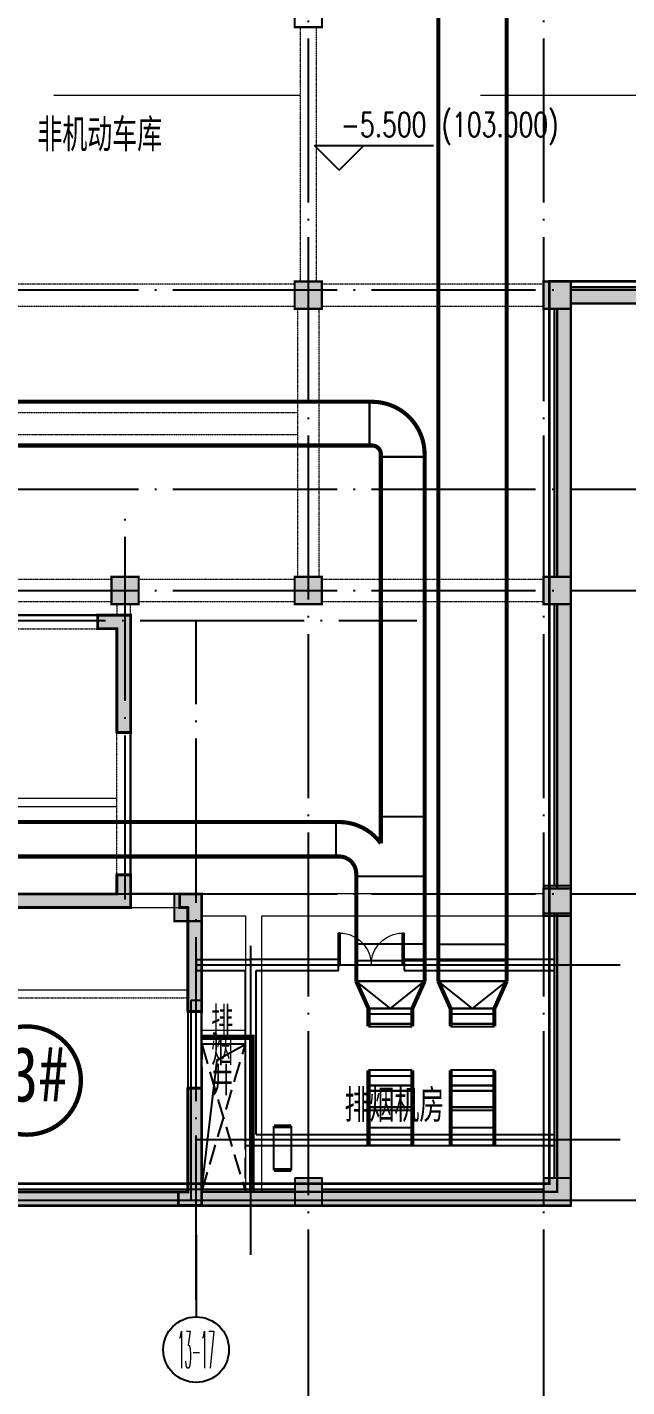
# Model space of a CAD drawing. Extents: x 290727 to 13733020, y 1731457 to 3643100.
# Drawn here: x 517974 to 528934, y 2138267 to 2163130 of the extents above; entities that cross this region are included whole.
import ezdxf
from ezdxf.enums import TextEntityAlignment as Align

# ---------------------------------------------------------------- set-up
doc = ezdxf.new("R2010")
doc.units = 0
doc.header["$LTSCALE"] = 10
for name, pattern in [('__DASH', [0.35, 0.25, -0.1]), ('DASH', [0.35, 0.25, -0.1]), ('DASHED', [0.75, 0.5, -0.25]), ('DOTE', [2.42, 2, -0.2, 0.02, -0.2]), ('线型3', [500, 300, -200]), ('虚线', [750, 450, -300])]:
    doc.linetypes.add(name, pattern=pattern)
doc.layers.get('0').update_dxf_attribs({"linetype": 'CONTINUOUS'})
for name, color, linetype in [('AXIS', 3, 'CONTINUOUS'), ('AXIS_TEXT', 7, 'CONTINUOUS'), ('BEAM_CON', 4, 'CONTINUOUS'), ('BEAM_CONT', 4, 'CONTINUOUS'), ('BEAM_DASH', 144, 'DASHED'), ('BEAM_SE', 144, 'DASHED'), ('COLU', 2, 'CONTINUOUS'), ('COLUMN', 9, 'CONTINUOUS'), ('DIM_ELEV', 3, 'CONTINUOUS'), ('DOTE', 8, 'DOTE'), ('DUCT-排烟管', 2, 'CONTINUOUS'), ('DUCT-排烟管端线', 4, 'CONTINUOUS'), ('pl', 7, 'CONTINUOUS'), ('PUB_HATCH', 8, 'CONTINUOUS'), ('PUB_TEXT', 7, 'CONTINUOUS'), ('WALL', 255, 'CONTINUOUS'), ('WINDOW', 4, 'CONTINUOUS'), ('主楼楼号', 6, 'CONTINUOUS'), ('作业图', 4, 'CONTINUOUS'), ('文字', 4, 'CONTINUOUS'), ('板顶标高填充', 7, 'CONTINUOUS'), ('洞口边线', 7, 'CONTINUOUS'), ('防火分区示意线', 4, 'CONTINUOUS'), ('风井', 211, 'CONTINUOUS'), ('高差线', 3, 'CONTINUOUS')]:
    doc.layers.add(name, color=color, linetype=linetype)
doc.layers.add('DIM_MODI', color=6, linetype='CONTINUOUS', plot=False)
for name, color, linetype, lineweight in [('S_ConcWall', 8, 'CONTINUOUS', 35), ('S_DoorDash', 174, '线型3', 18), ('S_Hole', 9, 'CONTINUOUS', 18), ('板加腋边线', 253, '虚线', 18)]:
    doc.layers.add(name, color=color, linetype=linetype, lineweight=lineweight)
doc.layers.get('0').off()
doc.styles.add('_TCH_AXIS', font='COMPLEX', dxfattribs={"bigfont": 'GBCBIG'})
doc.styles.add('_TCH_DIM', font='SIMPLEX', dxfattribs={"bigfont": 'GBCBIG'})
doc.styles.add('COMPLEX', font='COMPLEX')
doc.styles.add('HNSJY', font='HNSJY-07', dxfattribs={"width": 0.8, "bigfont": 'HNSJY-HZ'})
doc.styles.add('黑体', font='simhei.ttf', dxfattribs={"width": 0.7})

# ---------------------------------------------------------------- blocks, each defined once
blk = doc.blocks.new('A$C55C93FC2')
at = {"layer": 'AXIS', "linetype": 'Continuous'}
for p, q in [((38184.1, 12200), (38184.1, 7471.4)), ((42484.1, 12200), (42484.1, 7471.4))]:
    blk.add_line(p, q, dxfattribs=at)
at = {"layer": 'DOTE', "linetype": 'DOTE', "ltscale": 150}
for p, q in [((38184.1, 127235.5), (38184.1, 12200)), ((42484.1, 127235.5), (42484.1, 12200)), ((10299.5, 31892.4), (252290.8, 31892.4)), ((10299.5, 28242.4), (252290.8, 28242.4)), ((10299.5, 26392.4), (252290.8, 26392.4)), ((10299.5, 20842.4), (46084.1, 20842.4)), ((10299.5, 15242.4), (252290.8, 15242.4))]:
    blk.add_line(p, q, dxfattribs=at)
blk = doc.blocks.new('A$C2FAB5E18')
h = blk.add_hatch()
h.set_pattern_fill('ANSI31', color=0, scale=0.1)
h.set_pattern_definition([(45, (-16487.80831, 96211.13157), (-0.11225320151, 0.11225320151), [])])
h.paths.add_polyline_path([(3600, 0), (3600, 2150), (3850, 2150), (3850, 250), (4500, 250), (4500, 0)])
h.paths.add_polyline_path([(21150, 3549), (21150, 5450), (21000, 5450), (21000, 5700), (21400, 5700), (21400, 3549)])
h.paths.add_polyline_path([(21150, 0), (20975, 0), (20975, 250), (21150, 250), (21150, 2150), (21400, 2150), (21400, 250), (21400, 0)])
h.paths.add_polyline_path([(1300, 5450), (1300, 6100), (1550, 6100), (1550, 5700), (3800, 5700), (3800, 5450)])
h.paths.add_polyline_path([(19850, 10550), (19500, 10550), (19500, 10800), (20100, 10800), (20100, 8650), (19850, 8650)])
h.paths.add_polyline_path([(14200, 13200), (14200, 10800), (14600, 10800), (14600, 10550), (13950, 10550), (13950, 12950), (13900, 12950), (13900, 13200)])
h.paths.add_polyline_path([(7450, 12950), (7450, 10550), (6800, 10550), (6800, 10800), (7200, 10800), (7200, 13200), (7500, 13200), (7500, 12950)])
h.paths.add_polyline_path([(19850, 5700), (19850, 6050), (20100, 6050), (20100, 5450), (17600, 5450), (17600, 5700)])
h.paths.add_polyline_path([(16900, 0), (16900, 250), (17550, 250), (17550, 2150), (17800, 2150), (17800, 0)])
h.paths.add_polyline_path([(10575, 0), (10100, 0), (10100, 250), (10575, 250), (10575, 2150), (10825, 2150), (10825, 250), (11300, 250), (11300, 0)])
h.paths.add_polyline_path([(1550, 10550), (1550, 8650), (1300, 8650), (1300, 10800), (1900, 10800), (1900, 10550)])
h.paths.add_polyline_path([(250, 5450), (250, 3550), (0, 3550), (0, 5700), (400, 5700), (400, 5450)])
h.paths.add_polyline_path([(0, 0), (0, 2150), (250, 2150), (250, 250), (400, 250), (400, 0)])
h.paths.add_polyline_path([(14000, 5700), (14000, 7250), (14200, 7250), (14200, 5500), (13600, 5500), (13600, 5700)])
h.paths.add_polyline_path([(7200, 5500), (7200, 7250), (7400, 7250), (7400, 5700), (7800, 5700), (7800, 5500)])
h.paths.add_polyline_path([(12200, 12950), (12200, 9400), (12000, 9400), (12000, 13200), (12600, 13200), (12600, 12950)])
h.paths.add_polyline_path([(8800, 12950), (8800, 13200), (9400, 13200), (9400, 9400), (9200, 9400), (9200, 12950)])
h.paths.add_polyline_path([(7575, 4200), (7825, 4200), (7825, 2150), (7575, 2150)])
h.paths.add_polyline_path([(13575, 4200), (13825, 4200), (13825, 2150), (13575, 2150)])
edge = h.paths.add_edge_path()
edge.add_line((11800, 7500), (11800, 7900))
edge.add_line((11800, 7900), (9600, 7900))
edge.add_line((9600, 7900), (11800, 7900))
edge.add_line((11800, 7900), (11800, 7500))
edge.add_line((11800, 7500), (12000, 7500))
edge.add_line((12000, 7500), (12000, 7900))
edge.add_line((12000, 7900), (12200, 7900))
edge.add_line((12200, 7900), (12200, 8100))
edge.add_line((12200, 8100), (12000, 8100))
h.paths.add_polyline_path([(9600, 7900), (11800, 7900)], flags=16)
h.paths.add_polyline_path([(11800, 7500), (11800, 7900)], flags=17)
edge = h.paths.add_edge_path()
edge.add_line((9400, 7900), (9400, 7500))
edge.add_line((9400, 7500), (9600, 7500))
edge.add_line((9600, 7500), (9600, 7900))
edge.add_line((12000, 8100), (9400, 8100))
edge.add_line((9400, 8100), (9200, 8100))
edge.add_line((9200, 8100), (9200, 7900))
edge.add_line((9200, 7900), (9400, 7900))
h = blk.add_hatch(color=0)
h.dxf.hatch_style = 1
h.paths.add_polyline_path([(11800, 7900), (11800, 7500), (12000, 7500), (12000, 7900), (12200, 7900), (12200, 8100), (9200, 8100), (9200, 7900), (9400, 7900), (9400, 7500), (9600, 7500), (9600, 7900)])
at = {"layer": 'S_ConcWall', "color": 0, "lineweight": 35, "ltscale": 1}
for points in [[(7450, 12950), (7450, 10550), (6800, 10550), (6800, 10800), (7200, 10800), (7200, 13200), (7500, 13200), (7500, 12950)], [(8800, 12950), (8800, 13200), (9400, 13200), (9400, 9400), (9200, 9400), (9200, 12950)], [(12200, 12950), (12200, 9400), (12000, 9400), (12000, 13200), (12600, 13200), (12600, 12950)], [(14200, 13200), (14200, 10800), (14600, 10800), (14600, 10550), (13950, 10550), (13950, 12950), (13900, 12950), (13900, 13200)], [(1550, 10550), (1550, 8650), (1300, 8650), (1300, 10800), (1900, 10800), (1900, 10550)], [(19850, 10550), (19500, 10550), (19500, 10800), (20100, 10800), (20100, 8650), (19850, 8650)], [(7200, 5500), (7200, 7250), (7400, 7250), (7400, 5700), (7800, 5700), (7800, 5500)], [(14000, 5700), (14000, 7250), (14200, 7250), (14200, 5500), (13600, 5500), (13600, 5700)], [(1300, 5450), (1300, 6100), (1550, 6100), (1550, 5700), (3800, 5700), (3800, 5450)], [(19850, 5700), (19850, 6050), (20100, 6050), (20100, 5450), (17600, 5450), (17600, 5700)], [(250, 5450), (250, 3550), (0, 3550), (0, 5700), (400, 5700), (400, 5450)], [(21150, 3549), (21150, 5450), (21000, 5450), (21000, 5700), (21400, 5700), (21400, 3549)], [(7575, 4200), (7825, 4200), (7825, 2150), (7575, 2150)], [(13575, 4200), (13825, 4200), (13825, 2150), (13575, 2150)], [(0, 0), (0, 2150), (250, 2150), (250, 250), (400, 250), (400, 0)], [(3600, 0), (3600, 2150), (3850, 2150), (3850, 250), (4500, 250), (4500, 0)], [(10575, 0), (10100, 0), (10100, 250), (10575, 250), (10575, 2150), (10825, 2150), (10825, 250), (11300, 250), (11300, 0)], [(16900, 0), (16900, 250), (17550, 250), (17550, 2150), (17800, 2150), (17800, 0)], [(21150, 0), (20975, 0), (20975, 250), (21150, 250), (21150, 2150), (21400, 2150), (21400, 250), (21400, 0), (21400, 0)]]:
    blk.add_lwpolyline(points, close=True, dxfattribs=at)
at = {"layer": 'S_ConcWall', "color": 0}
blk.add_lwpolyline([(11800, 7900), (11800, 7500), (12000, 7500), (12000, 7900), (12200, 7900), (12200, 8100), (9200, 8100), (9200, 7900), (9400, 7900), (9400, 7500), (9600, 7500), (9600, 7900)], close=True, dxfattribs=at)
blk = doc.blocks.new('A$C26CF02E8')
at = {"layer": '风井', "linetype": 'DASH', "ltscale": 150}
for p, q in [((30615, 18965), (31415, 16265)), ((30615, 16265), (31415, 18965))]:
    blk.add_line(p, q, dxfattribs=at)
at = {"layer": '风井', "linetype": 'DASH', "ltscale": 150, "flags": 128}
blk.add_lwpolyline([(30615, 16265), (31415, 16265), (31415, 18965), (30615, 18965)], close=True, dxfattribs=at)
blk = doc.blocks.new('_FZH')
blk.add_lwpolyline([(-0.5, -0.5), (0.5, -0.5), (0.5, 0.5), (-0.5, 0.5)], close=True)
at = {"layer": 'PUB_HATCH'}
blk.add_solid([(-0.5, -0.5), (0.5, -0.5), (-0.5, 0.5), (0.5, 0.5)], dxfattribs=at)
blk = doc.blocks.new('$DorLib2D$00000002')
for p, q in [((-0.5, 0), (-0.5, 0.4875)), ((-0.475, 0.4875), (-0.5, 0.4875)), ((-0.475, 0), (-0.475, 0.4875)), ((0.475, 0), (0.475, 0.4875)), ((0.475, 0.4875), (0.5, 0.4875)), ((0.5, 0), (0.5, 0.4875)), ((-0.5, 0), (-0.475, 0)), ((0.5, 0), (0.475, 0))]:
    blk.add_line(p, q)
at = {"lineweight": 13}
for centre, start, end in [((-0.4875, 0), 0, 88.53072), ((0.4875, 0), 91.46928, 180)]:
    blk.add_arc(centre, 0.4875, start, end, dxfattribs=at)
blk = doc.blocks.new('_AXISO')
blk.add_circle((0, 0), 0.5)
at = {"layer": 'AXIS_TEXT', "style": 'COMPLEX', "width": 1.041667}
blk.add_attdef('A', text='', height=0.56, dxfattribs=at).set_placement((-0.25, -0.28), (0.25, -0.28), align=Align.FIT)
blk = doc.blocks.new('车库建筑作业图')
at = {"layer": 'PUB_HATCH', "linetype": 'Continuous'}
for points in [[(530762, 2158080), (530762, 2158380), (527913, 2158380), (527913, 2158080)], [(527913, 2158080), (527913, 2157980), (527613, 2157980), (527613, 2153080), (527913, 2153080)], [(527913, 2152830), (527913, 2152580), (527613, 2152580), (527613, 2147430), (527913, 2147430)], [(527913, 2146930), (527613, 2146930), (527613, 2145980), (527913, 2145980)], [(527613, 2142780), (527913, 2142780), (527913, 2145980), (527613, 2145980)], [(527613, 2142080), (527913, 2142080), (527913, 2142780), (527613, 2142780)], [(513462, 2141880), (513462, 2141580), (521062, 2141580), (521062, 2141880)], [(522863, 2141580), (522863, 2141880), (521062, 2141880), (521062, 2141580)], [(527414, 2141580), (527414, 2141880), (523363, 2141880), (523363, 2141580)]]:
    blk.add_hatch(color=256, dxfattribs=at).paths.add_polyline_path(points)
at = {"layer": 'AXIS'}
for p, q in [((528301, 2141680), (529801, 2141680)), ((521062, 2141046), (521062, 2139546))]:
    blk.add_line(p, q, dxfattribs=at)
at = {"layer": 'DIM_ELEV'}
for p, q in [((523675, 2160518), (523225, 2160968)), ((523225, 2160968), (525400, 2160968)), ((523675, 2160518), (524125, 2160968))]:
    blk.add_line(p, q, dxfattribs=at)
at = {"layer": 'DIM_MODI', "linetype": 'Continuous'}
for p, q in [((591062, 2158080), (527913, 2158080)), ((527913, 2158080), (527913, 2154542)), ((527913, 2154542), (527913, 2151606)), ((527913, 2151606), (527913, 2148748)), ((527913, 2148748), (527913, 2141580)), ((522262, 2141580), (498712, 2141578)), ((527913, 2141580), (522262, 2141580))]:
    blk.add_line(p, q, dxfattribs=at)
at = {"layer": 'DOTE', "ltscale": 150}
for p, q in [((519762, 2147180), (519762, 2154215)), ((498257, 2152280), (525093, 2152280)), ((521062, 2139860), (521062, 2152280)), ((495862, 2141680), (529133, 2141680))]:
    blk.add_line(p, q, dxfattribs=at)
at = {"layer": 'DOTE', "linetype": 'Continuous', "ltscale": 150}
for p, q in [((522062, 2140680), (522062, 2146330)), ((528813, 2145980), (521062, 2145980))]:
    blk.add_line(p, q, dxfattribs=at)
at = {"layer": 'DOTE', "linetype": 'Continuous'}
blk.add_line((528813, 2142780), (521062, 2142780), dxfattribs=at)
at = {"layer": 'WALL', "linetype": 'Continuous'}
for p, q in [((527913, 2158380), (530762, 2158380)), ((527613, 2153080), (527613, 2157980)), ((527913, 2158080), (530762, 2158080)), ((527913, 2153080), (527913, 2157980)), ((527613, 2147430), (527613, 2152580)), ((527913, 2147430), (527913, 2152580)), ((527613, 2145980), (527613, 2146930)), ((527913, 2145980), (527913, 2146930)), ((521062, 2146080), (522062, 2146080)), ((521062, 2146080), (521062, 2145880)), ((523662, 2146080), (522062, 2146080)), ((523662, 2145880), (523662, 2146080)), ((527613, 2146080), (524862, 2146080)), ((524862, 2146080), (524862, 2145880)), ((527613, 2142780), (527613, 2145980)), ((527913, 2142780), (527913, 2145980)), ((521062, 2145880), (521962, 2145880)), ((521962, 2142680), (521962, 2145880)), ((522162, 2142880), (522162, 2145880)), ((522162, 2145880), (523662, 2145880)), ((524862, 2145880), (527613, 2145880)), ((520962, 2145330), (520962, 2141680)), ((521162, 2145330), (520962, 2145330)), ((521162, 2145330), (521162, 2142218)), ((520962, 2143728), (520962, 2142218)), ((521162, 2143728), (520962, 2143728)), ((521162, 2143728), (521162, 2141680)), ((522162, 2142880), (527613, 2142880)), ((527613, 2142080), (527613, 2142780)), ((527913, 2142080), (527913, 2142780)), ((521962, 2142680), (527613, 2142680)), ((513462, 2141880), (521062, 2141880)), ((521062, 2141880), (522863, 2141880)), ((523363, 2141880), (527414, 2141880)), ((513462, 2141580), (521062, 2141580)), ((521062, 2141580), (522863, 2141580)), ((523363, 2141580), (527414, 2141580))]:
    blk.add_line(p, q, dxfattribs=at)
at = {"layer": '主楼楼号', "const_width": 79.2, "elevation": -1}
blk.add_lwpolyline([(516975, 2143867, 1), (518955, 2143867, 1)], format="xyb", close=True, dxfattribs=at)
at = {"layer": '防火分区示意线', "linetype": 'DASH', "ltscale": 300, "const_width": 50}
blk.add_lwpolyline([(501469, 2171580), (501469, 2146880), (499119, 2146880), (499119, 2141980), (527519, 2141980), (527519, 2146892), (527519, 2146892), (527519, 2158480), (530769, 2158480), (530769, 2168881), (512048, 2168881), (512048, 2171580)], close=True, dxfattribs=at)
at = {"color": 8}
blk.add_blockref('A$C2FAB5E18', (499762, 2141580), dxfattribs=at)
at = {"layer": 'AXIS'}
ref = blk.add_blockref('_AXISO', (521062, 2138946), dxfattribs=dict(at, xscale=1200, yscale=1200, zscale=1200))
ref.add_attrib('A', '13-17', dxfattribs={"layer": 'AXIS_TEXT', "height": 678.8, "style": '_TCH_AXIS', "width": 0.235955}).set_placement((520723, 2138606), (521402, 2138606), align=Align.FIT)
at = {"layer": 'COLUMN', "linetype": 'Continuous', "xscale": 500, "yscale": 500, "zscale": 500, "rotation": 270}
for p in [(523112, 2158230), (527663, 2158230), (519763, 2152830), (523112, 2152830), (527663, 2152830), (520913, 2147030), (527663, 2147180), (523113, 2141830), (527664, 2141830)]:
    blk.add_blockref('_FZH', p, dxfattribs=at)
at = {"layer": 'WINDOW', "linetype": 'Continuous', "xscale": -1200, "yscale": 1200, "zscale": -1200, "rotation": 359.9998667228687}
blk.add_blockref('$DorLib2D$00000002', (524262, 2145980), dxfattribs=at)
at = {"layer": '文字', "linetype": 'Continuous'}
for name, p in [('A$C26CF02E8', (490548, 2125565)), ('A$C55C93FC2', (484928, 2126437))]:
    blk.add_blockref(name, p, dxfattribs=at)
at = {"layer": 'PUB_TEXT', "style": '_TCH_DIM', "width": 0.705882}
for s, p in [('(103.000)', (525550, 2161125)), ('-5.500', (523705, 2161125))]:
    blk.add_text(s, height=446.2, dxfattribs=at).set_placement(p)
at = {"layer": '主楼楼号', "style": '黑体', "width": 0.8}
blk.add_text('13#', height=1000, dxfattribs=at).set_placement((517087, 2143185, -1), align=Align.BOTTOM_LEFT)
at = {"layer": '文字', "linetype": 'Continuous', "style": 'HNSJY', "width": 0.8}
for s, height, p in [('非机动车库', 600, (518160, 2160858)), ('排', 525, (521337, 2144700)), ('烟', 525, (521337, 2144149)), ('井', 525, (521337, 2143597)), ('排烟机房', 600, (523773, 2143108))]:
    blk.add_text(s, height=height, dxfattribs=at).set_placement(p)
blk = doc.blocks.new('13-l')
h = blk.add_hatch()
h.set_pattern_fill('ANSI31', color=0, scale=500)
h.set_pattern_definition([(45, (3308201.806, -713051.205), (-44.1941738, 44.1941738), [])])
h.paths.add_polyline_path([(601370, -778722), (601370, -778222), (600870, -778222), (600870, -778722)])
h = blk.add_hatch()
h.set_pattern_fill('ANSI31', color=0, scale=500)
h.set_pattern_definition([(45, (3314901.496, -713051.205), (-44.1941738, 44.1941738), [])])
h.paths.add_polyline_path([(608069, -778722), (608069, -778222), (607569, -778222), (607569, -778722)])
at = {"layer": 'AXIS', "color": 0, "const_width": 35}
for points in [[(600870, -778722), (601370, -778722), (601370, -778222), (600870, -778222), (600870, -778722)], [(608069, -778722), (608069, -778222), (607569, -778222), (607569, -778722), (608069, -778722)], [(615270, -786472), (615270, -785972), (614770, -785972), (614770, -786472), (615270, -786472)]]:
    blk.add_lwpolyline(points, dxfattribs=at)
at = {"layer": 'BEAM_CON', "color": 0, "lineweight": 18, "ltscale": 1}
for p, q in [((603270, -778672), (605869, -778672)), ((595770, -780872), (597470, -780872)), ((597470, -780872), (598270, -780872)), ((598270, -780872), (600670, -780872)), ((608469, -780872), (610870, -780872)), ((610870, -780872), (611669, -780872)), ((611669, -780872), (613370, -780872)), ((603070, -782272), (603070, -783572)), ((606069, -782272), (606070, -783572)), ((603270, -782572), (605869, -782572)), ((595170, -785572), (595170, -783022)), ((613970, -785622), (613970, -783022)), ((603469, -785972), (603470, -784171)), ((605669, -785972), (605669, -784171)), ((595420, -784372), (598170, -784371)), ((595420, -784372), (598170, -784371)), ((595420, -784372), (598170, -784371)), ((610970, -784371), (613670, -784372)), ((610970, -784371), (613720, -784372)), ((611020, -784371), (613720, -784372)), ((594270, -785972), (595170, -785972)), ((597320, -785972), (598170, -785972)), ((603369, -785972), (604570, -785972)), ((604570, -785972), (605769, -785972)), ((610970, -785972), (611820, -785972)), ((613970, -785972), (615270, -785972)), ((594120, -787722), (597470, -787721)), ((594120, -787722), (597470, -787721)), ((594120, -787722), (597470, -787721)), ((611670, -787722), (615020, -787722)), ((611670, -787722), (615020, -787722)), ((593870, -789522), (593870, -788122)), ((594270, -791672), (597470, -791672)), ((598370, -791672), (603970, -791672)), ((605170, -791672), (610770, -791672)), ((611670, -791672), (614869, -791672))]:
    blk.add_line(p, q, dxfattribs=at)
at = {"layer": 'BEAM_SE', "color": 0, "lineweight": 18, "ltscale": 1}
for p, q in [((603270, -778472), (605869, -778472)), ((595770, -781122), (597470, -781122)), ((597470, -781122), (598270, -781122)), ((598170, -785972), (598170, -781122)), ((598270, -781122), (600670, -781122)), ((598370, -785972), (598370, -781122)), ((601070, -784422), (601070, -781122)), ((601270, -784422), (601270, -781122)), ((607869, -784422), (607869, -781122)), ((608069, -784422), (608069, -781122)), ((608469, -781122), (610870, -781122)), ((610770, -785972), (610770, -781122)), ((610870, -781122), (611669, -781122)), ((610970, -785972), (610970, -781122)), ((611669, -781122), (613370, -781122)), ((601270, -782072), (603070, -782072)), ((606069, -782072), (607869, -782072)), ((601270, -782272), (603070, -782272)), ((603270, -782272), (603270, -783572)), ((605869, -782272), (605870, -783572)), ((606069, -782272), (607869, -782272)), ((603270, -782772), (605869, -782772)), ((595420, -785572), (595420, -783022)), ((613720, -785622), (613720, -783022)), ((603269, -785972), (603270, -784171)), ((605869, -785972), (605869, -784171)), ((595420, -784222), (598170, -784221)), ((595420, -784222), (598170, -784221)), ((610970, -784221), (613720, -784222)), ((611020, -784221), (613720, -784222)), ((597670, -789522), (597670, -786172)), ((597670, -786172), (598270, -786172)), ((598270, -786172), (601070, -786172)), ((598370, -785972), (601070, -785972)), ((601470, -787472), (601470, -786172)), ((601670, -785972), (603369, -785972)), ((601670, -787472), (601670, -786172)), ((601670, -786172), (603369, -786172)), ((603369, -786172), (604470, -786172)), ((604470, -789522), (604470, -786172)), ((604670, -786172), (605769, -786172)), ((604670, -789522), (604670, -786172)), ((605769, -785972), (607469, -785972)), ((605769, -786172), (607469, -786172)), ((607469, -787472), (607469, -786172)), ((607669, -787472), (607669, -786172)), ((608069, -785972), (610770, -785972)), ((608069, -786172), (610870, -786172)), ((610870, -786172), (611470, -786172)), ((611470, -789522), (611470, -786172)), ((594270, -786222), (595170, -786222)), ((597470, -789522), (597470, -786222)), ((611670, -789522), (611670, -786222)), ((613970, -786222), (614870, -786222)), ((594120, -787872), (597470, -787871)), ((594120, -787872), (597520, -787871)), ((611670, -787872), (615020, -787872)), ((594120, -789522), (594120, -788122)), ((615024, -789472), (615024, -788123)), ((615270, -789522), (615270, -788123)), ((601470, -791422), (601470, -789522)), ((601670, -791422), (601670, -789522)), ((607469, -791422), (607469, -789522)), ((607669, -791422), (607669, -789522)), ((594270, -791422), (597470, -791422)), ((598370, -791422), (603970, -791422)), ((605170, -791422), (610770, -791422)), ((611670, -791422), (614869, -791422))]:
    blk.add_line(p, q, dxfattribs=at)
at = {"layer": 'S_ConcWall', "color": 0, "lineweight": 35, "ltscale": 1, "const_width": 50}
for points in [[(601370, -778722), (601320, -778722), (601320, -781122), (600670, -781122), (600670, -780872), (601070, -780872), (601070, -778472), (601370, -778472)], [(603070, -778722), (602670, -778722), (602670, -778472), (603270, -778472), (603270, -782272), (603070, -782272)], [(606469, -778722), (606069, -778722), (606069, -782272), (605869, -782272), (605869, -778472), (606469, -778472)], [(607769, -778472), (608069, -778472), (608069, -780872), (608469, -780872), (608469, -781122), (607819, -781122), (607819, -778722), (607769, -778722)], [(595770, -781122), (595420, -781122), (595420, -783022), (595170, -783022), (595170, -780872), (595770, -780872)], [(613720, -783022), (613720, -781122), (613370, -781122), (613370, -780872), (613970, -780872), (613970, -783022)], [(601670, -786172), (601070, -786172), (601070, -784422), (601270, -784422), (601270, -785972), (601670, -785972)], [(607469, -785972), (607869, -785972), (607869, -784422), (608069, -784422), (608069, -786172), (607469, -786172)], [(597670, -786222), (595170, -786222), (595170, -785572), (595420, -785572), (595420, -785972), (597670, -785972)], [(611470, -785972), (613720, -785972), (613720, -785622), (613970, -785622), (613970, -786222), (611470, -786222)], [(594270, -786222), (594120, -786222), (594120, -788122), (593870, -788122), (593870, -785972), (594270, -785972)], [(601445, -789522), (601445, -787472), (601695, -787472), (601695, -789522)], [(607444, -789522), (607444, -787472), (607694, -787472), (607694, -789522)], [(594270, -791672), (593870, -791672), (593870, -789522), (594120, -789522), (594120, -791422), (594270, -791422)], [(598370, -791672), (597470, -791672), (597470, -789522), (597720, -789522), (597720, -791422), (598370, -791422)], [(603970, -791672), (603970, -791422), (604445, -791422), (604445, -789522), (604695, -789522), (604695, -791422), (605170, -791422), (605170, -791672), (604445, -791672)], [(610770, -791422), (611420, -791422), (611420, -789522), (611670, -789522), (611670, -791672), (610770, -791672)], [(615269, -791672), (615269, -791672), (615019, -791672), (614844, -791672), (614844, -791422), (615019, -791422), (615020, -789522), (615270, -789522), (615269, -791422)]]:
    blk.add_lwpolyline(points, close=True, dxfattribs=at)
for points in [[(595170, -783022), (595170, -785572)], [(595420, -783022), (595420, -785572)], [(594270, -785972), (595170, -785972)], [(615270, -788123), (615020, -788123), (615020, -786222), (614870, -786222), (614870, -785972), (615270, -785972), (615270, -788123)], [(594270, -786222), (595170, -786222)], [(593870, -788122), (593870, -789522)], [(594120, -788122), (594120, -789522)], [(594270, -791422), (597470, -791422)], [(598370, -791422), (603970, -791422)], [(605170, -791422), (610770, -791422)], [(611670, -791422), (614870, -791422)], [(594270, -791672), (597470, -791672)], [(598370, -791672), (603970, -791672)], [(605170, -791672), (610770, -791672)], [(611670, -791672), (614870, -791672)]]:
    blk.add_lwpolyline(points, dxfattribs=at)
at = {"layer": 'S_ConcWall', "color": 0, "const_width": 50}
for points in [[(603270, -783572), (603070, -783572), (603070, -783772), (603270, -783772)], [(605870, -783572), (605870, -783572), (603270, -783572)], [(605869, -783572), (606069, -783572), (606069, -783772), (605869, -783772)], [(603270, -783772), (603270, -784171), (603470, -784171), (603470, -783772), (605670, -783772), (605669, -784171), (605669, -784171)], [(603470, -783772), (605670, -783772), (605669, -784171), (605869, -784171), (605869, -783772)]]:
    blk.add_lwpolyline(points, dxfattribs=at)
at = {"layer": 'S_DoorDash', "color": 0, "linetype": 'Continuous', "lineweight": 18, "ltscale": 1}
for p, q in [((601370, -778472), (602670, -778472)), ((606469, -778472), (607769, -778472))]:
    blk.add_line(p, q, dxfattribs=at)
at = {"layer": 'S_DoorDash', "color": 0, "lineweight": 18, "ltscale": 1}
for p, q in [((601370, -778722), (602670, -778722)), ((606469, -778722), (607769, -778722))]:
    blk.add_line(p, q, dxfattribs=at)
at = {"layer": 'S_Hole', "color": 0, "ltscale": 1}
blk.add_lwpolyline([(603470, -785972), (605669, -785972), (605670, -783772), (603470, -783772), (603470, -785972)], close=True, dxfattribs=at)
blk = doc.blocks.new('A$C7FBF512A')
at = {"layer": 'DUCT-排烟管', "color": 0, "linetype": 'Continuous'}
for p, q in [((19039, -121245), (18414, -120745)), ((19039, -121245), (19664, -120745)), ((20539, -121245), (19914, -120745)), ((20539, -121245), (21164, -120745))]:
    blk.add_line(p, q, dxfattribs=at)
at = {"layer": 'DUCT-排烟管', "color": 0, "linetype": 'Continuous', "const_width": 75}
for points in [[(19914, -102575), (19914, -120745)], [(21164, -120745), (21164, -102575)], [(18654, -110149), (1802, -110149)], [(18704, -110149), (18654, -110149)], [(1802, -110949), (18654, -110949)], [(18654, -110949), (18704, -110949)], [(18864, -111109), (18864, -111159)], [(18864, -111160), (18864, -117734)], [(19664, -111159), (19664, -111109)], [(19664, -117734), (19664, -111160)], [(18049, -117834), (12030, -117834)], [(18049, -117834), (18099, -117834)], [(18864, -118224), (18864, -117734)], [(19664, -117734), (19664, -118779)], [(12030, -118464), (18049, -118464)], [(18099, -118464), (18049, -118464)], [(18414, -118829), (18414, -118779)], [(18414, -118829), (18414, -120745)], [(19664, -118779), (19664, -118829)], [(19664, -120745), (19664, -118829)], [(18414, -120370), (18414, -120070)], [(19664, -120070), (19664, -120370)], [(19914, -120375), (19914, -120075)], [(21164, -120075), (21164, -120375)], [(18639, -121245), (18414, -120745)], [(19439, -121245), (19664, -120745)], [(20139, -121245), (19914, -120745)], [(20939, -121245), (21164, -120745)], [(18639, -122655), (18639, -122744)], [(18639, -123048), (18639, -122748)], [(19439, -122744), (19439, -122655)], [(19439, -122748), (19439, -123048)], [(20139, -122655), (20139, -122744)], [(20139, -123048), (20139, -122748)], [(20939, -122744), (20939, -122655)], [(20939, -122748), (20939, -123048)], [(18639, -123048), (18639, -123106)], [(19439, -123106), (19439, -123048)], [(20139, -123048), (20139, -123106)], [(20939, -123106), (20939, -123048)]]:
    blk.add_lwpolyline(points, dxfattribs=at)
for points in [[(19664, -111109, 0.414214), (18704, -110149)], [(18864, -111109, 0.414214), (18704, -110949)], [(18414, -118779, 0.414214), (18099, -118464)]]:
    blk.add_lwpolyline(points, format="xyb", dxfattribs=at)
at = {"layer": 'DUCT-排烟管', "color": 0, "linetype": 'Continuous', "extrusion": (0, 0, -1), "const_width": 75}
blk.add_lwpolyline([(-18099, -117834, 0.240307), (-18864, -118224)], format="xyb", dxfattribs=at)
at = {"layer": 'DUCT-排烟管', "color": 0, "const_width": 75}
for points in [[(18639, -121246), (18639, -121343)], [(18639, -121523), (18639, -121343)], [(19439, -121343), (19439, -121246)], [(19439, -121343), (19439, -121523)], [(20139, -121246), (20139, -121343)], [(20139, -121523), (20139, -121343)], [(20939, -121343), (20939, -121246)], [(20939, -121343), (20939, -121523)], [(18639, -121523), (18639, -121573)], [(19439, -121573), (19439, -121523)], [(20139, -121523), (20139, -121573)], [(20939, -121573), (20939, -121523)], [(18639, -122373), (18639, -122475)], [(18639, -122655), (18639, -122475)], [(19439, -122475), (19439, -122373)], [(19439, -122475), (19439, -122655)], [(20139, -122373), (20139, -122475)], [(20139, -122655), (20139, -122475)], [(20939, -122475), (20939, -122373)], [(20939, -122475), (20939, -122655)], [(18639, -123427), (18639, -123107)], [(19439, -123107), (19439, -123427)], [(20139, -123427), (20139, -123107)], [(20939, -123107), (20939, -123427)], [(16910, -123399), (17230, -123399)], [(18639, -123427), (18639, -123749)], [(19439, -123749), (19439, -123427)], [(20139, -123427), (20139, -123749)], [(20939, -123749), (20939, -123427)], [(18639, -123749), (18639, -123749)], [(19439, -123749), (19439, -123749)], [(20139, -123749), (20139, -123749)], [(20939, -123749), (20939, -123749)], [(17230, -124199), (16910, -124199)]]:
    blk.add_lwpolyline(points, dxfattribs=at)
at = {"layer": 'DUCT-排烟管端线', "color": 0, "linetype": 'Continuous'}
for p, q in [((18654, -110949), (18654, -110149)), ((18654, -110149), (18654, -110949)), ((19664, -111159), (18864, -111159)), ((19664, -111160), (18864, -111160)), ((18049, -118464), (18049, -117834)), ((18049, -118464), (18049, -117834)), ((18864, -117734), (19664, -117734)), ((18864, -117734), (19664, -117734)), ((19664, -118829), (18414, -118829)), ((19664, -118829), (18414, -118829)), ((19664, -120070), (18414, -120070)), ((21164, -120075), (19914, -120075)), ((19664, -120370), (18414, -120370)), ((21164, -120375), (19914, -120375)), ((18414, -120745), (19664, -120745)), ((19664, -120745), (18414, -120745)), ((19914, -120745), (21164, -120745)), ((21164, -120745), (19914, -120745)), ((18639, -121245), (19439, -121245)), ((20139, -121245), (20939, -121245)), ((19439, -122655), (18639, -122655)), ((18639, -122744), (19439, -122744)), ((18639, -122748), (19439, -122748)), ((20939, -122655), (20139, -122655)), ((20139, -122744), (20939, -122744)), ((20139, -122748), (20939, -122748)), ((18639, -123048), (19439, -123048)), ((19439, -123048), (18639, -123048)), ((20139, -123048), (20939, -123048)), ((20939, -123048), (20139, -123048)), ((18639, -123106), (19439, -123106)), ((20139, -123106), (20939, -123106))]:
    blk.add_line(p, q, dxfattribs=at)
at = {"layer": 'DUCT-排烟管端线', "color": 0}
for p, q in [((19439, -121246), (18639, -121246)), ((20939, -121246), (20139, -121246)), ((18639, -121343), (19439, -121343)), ((18639, -121343), (19439, -121343)), ((19439, -121523), (18639, -121523)), ((18639, -121523), (19439, -121523)), ((18639, -121573), (19439, -121573)), ((20139, -121343), (20939, -121343)), ((20139, -121343), (20939, -121343)), ((20939, -121523), (20139, -121523)), ((20139, -121523), (20939, -121523)), ((20139, -121573), (20939, -121573)), ((19439, -122373), (18639, -122373)), ((18639, -122475), (19439, -122475)), ((18639, -122475), (19439, -122475)), ((20939, -122373), (20139, -122373)), ((20139, -122475), (20939, -122475)), ((20139, -122475), (20939, -122475)), ((18639, -122655), (19439, -122655)), ((20139, -122655), (20939, -122655)), ((19439, -123107), (18639, -123107)), ((20939, -123107), (20139, -123107)), ((16910, -124199), (16910, -123399)), ((17230, -124199), (17230, -123399)), ((19439, -123427), (18639, -123427)), ((19439, -123427), (18639, -123427)), ((20939, -123427), (20139, -123427)), ((20939, -123427), (20139, -123427)), ((18639, -123749), (19439, -123749)), ((18639, -123749), (19439, -123749)), ((19439, -123749), (18639, -123749)), ((20139, -123749), (20939, -123749)), ((20139, -123749), (20939, -123749)), ((20939, -123749), (20139, -123749))]:
    blk.add_line(p, q, dxfattribs=at)
blk = doc.blocks.new('梁图-10.22')
at = {"color": 0}
blk.add_lwpolyline([(-1610974, 189708), (-1612024, 189708), (-1612024, 185808), (-1610974, 185806), (-1589574, 185806), (-1589574, 191507), (-1590872, 191508), (-1590874, 196606), (-1596770, 196608), (-1596774, 199006), (-1603774, 199006), (-1603774, 196606), (-1609674, 196606), (-1609674, 191508), (-1610974, 191508), (-1610974, 189708)], dxfattribs=at)
at = {"layer": 'BEAM_CONT', "color": 0, "lineweight": 18}
for p, q in [((-1590874, 191859), (-1590874, 194459)), ((-1590074, 191508), (-1590874, 191508)), ((-1588674, 191507), (-1589674, 191507)), ((-1583324, 191507), (-1588674, 191507)), ((-1589574, 191107), (-1588774, 191107)), ((-1588774, 191107), (-1588774, 189008)), ((-1588474, 191107), (-1583324, 191107)), ((-1588474, 188858), (-1588474, 191107)), ((-1588774, 189008), (-1589574, 189008)), ((-1589574, 188758), (-1588774, 188758)), ((-1588774, 188758), (-1588774, 186058)), ((-1588474, 186058), (-1588474, 188858))]:
    blk.add_line(p, q, dxfattribs=at)
at = {"layer": 'BEAM_DASH', "color": 0, "lineweight": 18}
for p, q in [((-1587774, 207358), (-1587774, 202708)), ((-1587474, 202708), (-1587474, 207358)), ((-1587874, 202658), (-1595224, 202658)), ((-1583324, 202658), (-1587374, 202658)), ((-1595224, 202258), (-1587874, 202258)), ((-1587824, 202208), (-1587824, 200108)), ((-1587424, 200108), (-1587424, 202208)), ((-1587374, 202258), (-1583324, 202258)), ((-1587824, 200308), (-1596203, 200308)), ((-1596385, 199908), (-1587824, 199908)), ((-1587824, 200108), (-1587824, 197308)), ((-1587424, 197308), (-1587424, 200108)), ((-1591224, 197258), (-1596524, 197258)), ((-1587874, 197258), (-1590724, 197258)), ((-1583324, 197258), (-1587374, 197258)), ((-1596524, 196858), (-1591224, 196858)), ((-1591124, 196808), (-1591124, 196608)), ((-1590874, 196508), (-1590874, 196808)), ((-1590724, 196858), (-1587874, 196858)), ((-1587374, 196858), (-1583324, 196858)), ((-1590874, 191258), (-1590074, 191258))]:
    blk.add_line(p, q, dxfattribs=at)
at = {"layer": 'COLU', "color": 0, "const_width": 40}
for points in [[(-1587374, 207858), (-1587874, 207858), (-1587874, 207358), (-1587374, 207358)], [(-1587374, 202708), (-1587874, 202708), (-1587874, 202208), (-1587374, 202208)], [(-1582824, 202708), (-1583324, 202708), (-1583324, 202208), (-1582824, 202208)], [(-1590724, 197308), (-1591224, 197308), (-1591224, 196808), (-1590724, 196808)], [(-1587374, 197308), (-1587874, 197308), (-1587874, 196808), (-1587374, 196808)], [(-1582824, 197308), (-1583324, 197308), (-1583324, 196808), (-1582824, 196808)], [(-1589574, 191509), (-1590074, 191509), (-1590074, 191009), (-1589574, 191009)], [(-1582824, 191607), (-1583324, 191607), (-1583324, 191107), (-1582824, 191107)]]:
    blk.add_lwpolyline(points, close=True, dxfattribs=at)
at = {"layer": 'WALL', "color": 0, "const_width": 40}
for points in [[(-1579974, 202558), (-1582824, 202558)], [(-1583074, 202208), (-1583074, 197308)], [(-1582824, 202308), (-1579974, 202308)], [(-1582824, 197308), (-1582824, 202208)], [(-1589824, 191009), (-1589824, 186059), (-1593174, 186059), (-1593174, 187909), (-1593374, 187909), (-1593374, 186059), (-1600174, 186059), (-1600174, 187959), (-1600374, 187959), (-1600374, 186059), (-1607174, 186059), (-1607174, 187959), (-1607374, 187959), (-1607374, 186059), (-1610724, 186059), (-1610724, 191259), (-1607174, 191259), (-1607174, 191509), (-1609424, 191509), (-1609424, 196358), (-1609074, 196359), (-1609074, 196609), (-1609424, 196608), (-1609424, 198759)], [(-1583074, 196808), (-1583074, 191607)], [(-1582824, 191659), (-1582824, 196808)], [(-1583074, 191159), (-1583074, 186059), (-1589574, 186059), (-1589574, 191009)], [(-1588674, 185808), (-1582824, 185809), (-1582824, 191159)], [(-1610974, 189708), (-1612024, 189708), (-1612024, 185808), (-1588674, 185808)]]:
    blk.add_lwpolyline(points, dxfattribs=at)
for points in [[(-1591474, 196359), (-1591124, 196358), (-1591124, 194459), (-1590874, 194459), (-1590874, 196608), (-1591474, 196609)], [(-1593274, 191259), (-1590874, 191258), (-1590874, 191859), (-1591124, 191859), (-1591124, 191508), (-1593274, 191509)]]:
    blk.add_lwpolyline(points, close=True, dxfattribs=at)
at = {"layer": '板加腋边线', "color": 0, "lineweight": 18}
for p, q in [((-1587774, 206108), (-1595374, 206108)), ((-1579974, 206108), (-1587474, 206108))]:
    blk.add_line(p, q, dxfattribs=at)
at = {"layer": '板顶标高填充', "color": 0, "linetype": 'Continuous', "flags": 128}
blk.add_lwpolyline([(-1609674, 216807), (-1609674, 196607), (-1603774, 196607), (-1603774, 199007), (-1596774, 199007), (-1596770, 196607), (-1590875, 196598), (-1590872, 191507), (-1589574, 191507), (-1589574, 185807), (-1582824, 185807), (-1582824, 202307), (-1579974, 202307), (-1579974, 214357), (-1587874, 214355), (-1587874, 216807), (-1609674, 216808)], dxfattribs=at)
at = {"layer": '洞口边线', "color": 0}
blk.add_lwpolyline([(-1588774, 188758), (-1589574, 188758), (-1589574, 186059), (-1589291, 188475), (-1588774, 188758)], close=True, dxfattribs=at)
at = {"layer": '高差线', "color": 0, "linetype": '__DASH', "const_width": 100}
blk.add_lwpolyline([(-1589574, 188886), (-1588655, 188886), (-1588655, 186059)], dxfattribs=at)

msp = doc.modelspace()

# ---------------------------------------------------------------- block references
at = {"layer": 'pl', "color": 8, "linetype": 'ByBlock'}
msp.add_blockref('13-l', (-94107, 2933251, 0), dxfattribs=at)
at = {"layer": '作业图', "color": 8, "linetype": 'ByBlock', "extrusion": (8.37508e-20, 6.90696e-07, 1)}
msp.add_blockref('梁图-10.22', (2110736, 1955772, 0), dxfattribs=at)
at = {"layer": '作业图', "linetype": 'Continuous'}
msp.add_blockref('车库建筑作业图', (0, 0), dxfattribs=at)
at = {"layer": '文字', "color": 8}
msp.add_blockref('A$C7FBF512A', (505574, 2266429), dxfattribs=at)

doc.saveas('drawing.dxf')
